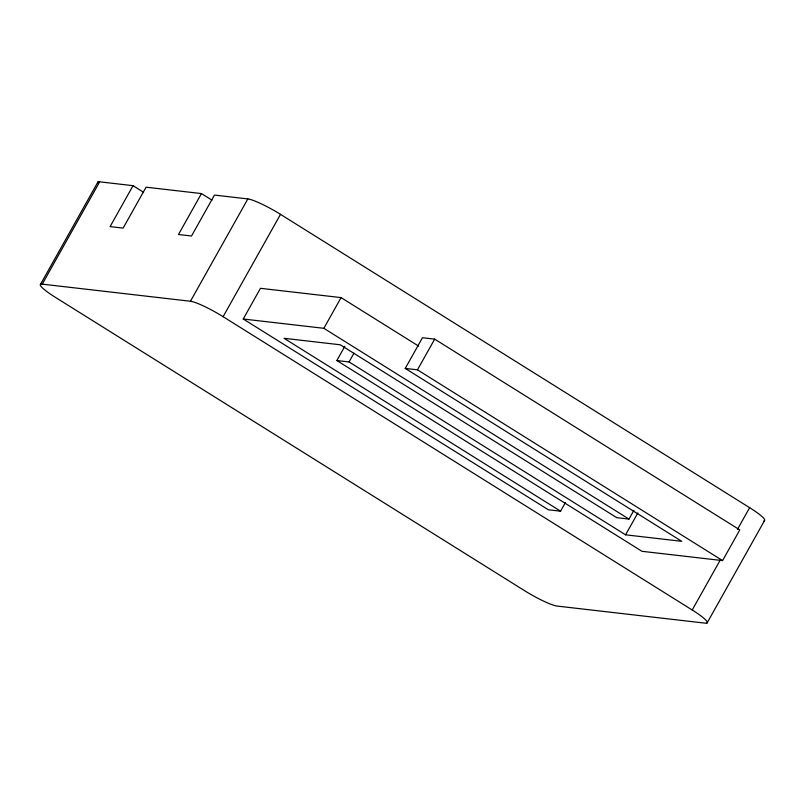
<?xml version="1.0" encoding="UTF-8"?>
<svg xmlns="http://www.w3.org/2000/svg" width="805" height="805" viewBox="0 0 805 805"><rect width="100%" height="100%" fill="white"/><g stroke="black" fill="none" stroke-linecap="round" stroke-linejoin="round"><path stroke-width="1.21" d="M40.502 284.346L97.918 182.021M42.242 284.145L190.443 301.251A28.447 4.005 29.3 0 1 223.096 316.687L692.22 609.999A28.447 4.005 29.3 0 1 705.331 623.171L557.14 606.074A28.447 4.005 29.3 0 1 524.488 590.639L55.364 297.327A28.447 4.005 29.3 0 1 42.242 284.145L99.669 181.829L133.056 185.673L143.572 192.254M133.056 185.673L110.084 226.608L123.115 228.107L146.077 187.183L201.451 193.572L211.967 200.143M201.451 193.572L178.479 234.497L191.51 236.006L214.472 195.072L247.86 198.926A28.447 4.005 29.3 0 1 280.512 214.361L749.636 507.673A28.447 4.005 29.3 0 1 763.834 520.875M190.443 301.251L247.86 198.926M223.096 316.687L280.512 214.361M565.502 502.421L560.572 511.185L548.366 509.776L243.241 319.011L260.468 288.311L341.079 297.608L418.691 346.14M243.241 319.011L323.851 328.309L341.079 297.608M336.842 360.529L349.058 361.938L625.576 534.822L681.755 541.312L405.237 368.418L422.464 337.728L434.68 339.136L739.805 529.901L722.578 560.602L641.967 551.304L336.842 360.529L344.842 346.281M349.058 361.938L353.979 353.174M405.237 368.418L417.453 369.827L434.68 339.136M560.572 511.185L284.064 338.301L340.243 344.781L616.761 517.675L628.977 519.084L633.897 510.31M625.576 534.822L637.882 512.896M692.22 609.999L720.314 559.918M737.42 529.438L749.636 507.673M707.082 622.979L764.498 520.654M417.453 369.827L722.578 560.602M323.851 328.309L628.977 519.084M97.848 183.178A28.447 4.005 29.3 0 1 99.669 181.829"/></g></svg>
